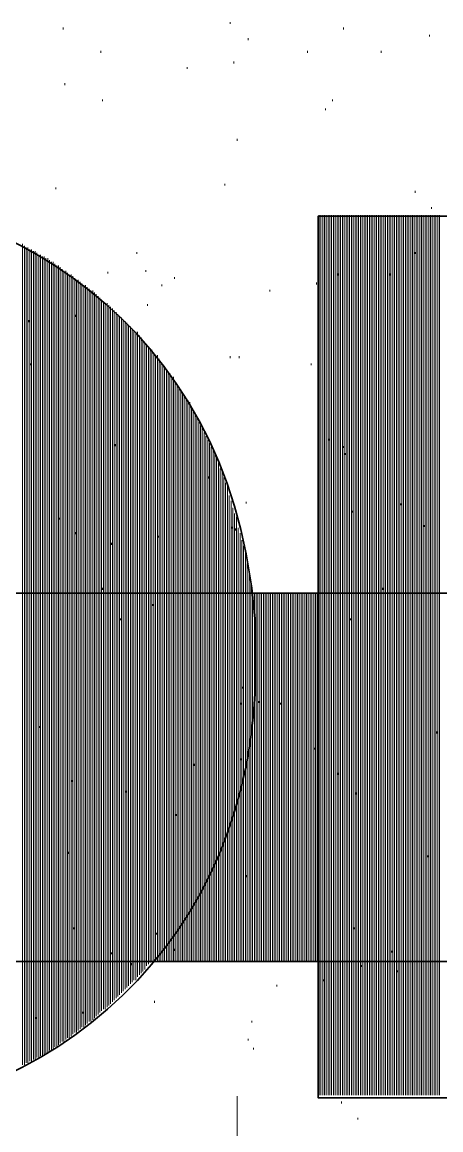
# Model space of a CAD drawing. Header units: inches. Extents: x 5 to 516, y -193 to 129.
# Drawn here: x 55.366 to 56.143, y -51.719 to -49.663 of the extents above; entities that cross this region are included whole.
import ezdxf

# ---------------------------------------------------------------- set-up
doc = ezdxf.new("R2010")
doc.units = ezdxf.units.IN
doc.header["$MEASUREMENT"] = 0
doc.layers.add('PDF4_Geometry', color=7, linetype='Continuous')

msp = doc.modelspace()

# ---------------------------------------------------------------- linework, layer by layer
at = {"layer": 'PDF4_Geometry', "lineweight": 15}
for points in [[(55.7520845, -49.666312), (55.7520845, -49.6629822)], [(55.4420869, -49.676315), (55.4420869, -49.6729784)], [(55.9620862, -49.676315), (55.9620862, -49.6729784)], [(56.1220864, -49.6896478), (56.1220864, -49.6863112)], [(55.7854165, -49.6963142), (55.7854165, -49.6929776)], [(55.5120874, -49.71965), (55.5120874, -49.7163134)], [(55.8954222, -49.71965), (55.8954222, -49.7163134)], [(56.0320867, -49.71965), (56.0320867, -49.7163134)], [(55.6720877, -49.7496454), (55.6720877, -49.7463156)], [(55.7587509, -49.7396492), (55.7587509, -49.7363126)], [(55.4454167, -49.7796476), (55.4454167, -49.7763109)], [(55.5154173, -49.8096497), (55.5154173, -49.8063131)], [(55.9420869, -49.8096497), (55.9420869, -49.8063131)], [(55.9287541, -49.8263123), (55.9287541, -49.8229825)], [(55.7654173, -49.8829801), (55.7654173, -49.8796503)], [(55.4287541, -49.9729798), (55.4287541, -49.96965)], [(55.7420883, -49.9663134), (55.7420883, -49.9629836)], [(56.0954208, -49.9796462), (56.0954208, -49.9763164)], [(56.1254162, -50.0096484), (56.1254162, -50.0063118)], [(55.5787514, -50.0929817), (55.5787514, -50.0896451)], [(56.0954208, -50.0929817), (56.0954208, -50.0896451)], [(55.5254202, -50.1296503), (55.5254202, -50.1263137)], [(55.5954208, -50.1263137), (55.5954208, -50.1229839)], [(55.648752, -50.1396465), (55.648752, -50.1363167)], [(55.9520832, -50.1329801), (55.9520832, -50.1296503)], [(56.0487493, -50.1329801), (56.0487493, -50.1296503)], [(55.6254162, -50.1529793), (55.6254162, -50.1496495)], [(55.8254216, -50.1629823), (55.8254216, -50.1596457)], [(55.9120848, -50.1496495), (55.9120848, -50.1463129)], [(55.5987506, -50.1896479), (55.5987506, -50.1863113)], [(55.3787528, -50.21965), (55.3787528, -50.2163134)], [(55.4654159, -50.209647), (55.4654159, -50.2063173)], [(55.7520845, -50.286314), (55.7520845, -50.2829842)], [(55.7687539, -50.286314), (55.7687539, -50.2829842)], [(55.3820825, -50.2996468), (55.3820825, -50.296317)], [(55.9020886, -50.2996468), (55.9020886, -50.296317)], [(55.5387531, -50.4496509), (55.5387531, -50.4463143)], [(55.9354205, -50.4396479), (55.9354205, -50.4363113)], [(55.9620862, -50.4529807), (55.9620862, -50.4496509)], [(55.9654159, -50.4663134), (55.9654159, -50.4629837)], [(55.7120861, -50.5096484), (55.7120861, -50.5063118)], [(55.7820867, -50.5563132), (55.7820867, -50.5529834)], [(55.9787555, -50.5729826), (55.9787555, -50.569646)], [(56.0687553, -50.5596498), (56.0687553, -50.5563132)], [(55.4354205, -50.5863154), (55.4354205, -50.5829788)], [(55.4654159, -50.612981), (55.4654159, -50.6096443)], [(55.7554211, -50.602978), (55.7554211, -50.5996482)], [(55.7620875, -50.6063146), (55.7620875, -50.602978)], [(56.1120834, -50.5996482), (56.1120834, -50.5963116)], [(55.5320867, -50.6329801), (55.5320867, -50.6296503)], [(55.6187498, -50.6196473), (55.6187498, -50.6163176)], [(55.5154173, -50.7163135), (55.5154173, -50.7129837)], [(56.0354165, -50.7163135), (56.0354165, -50.7129837)], [(55.6087536, -50.7463156), (55.6087536, -50.7429791)], [(55.5487492, -50.7729812), (55.5487492, -50.7696446)], [(55.9754189, -50.7729812), (55.9754189, -50.7696446)], [(55.7754202, -50.8996495), (55.7754202, -50.896313)], [(55.8054156, -50.9263151), (55.8054156, -50.9229785)], [(55.7720837, -50.9296449), (55.7720837, -50.9263151)], [(55.8454208, -50.9296449), (55.8454208, -50.9263151)], [(55.3987519, -50.9729799), (55.3987519, -50.9696501)], [(55.9154214, -50.9729799), (55.9154214, -50.9696501)], [(56.1354192, -50.9829829), (56.1354192, -50.9796463)], [(55.908755, -51.0129783), (55.908755, -51.0096485)], [(55.6854205, -51.0429804), (55.6854205, -51.0396507)], [(55.7720837, -51.0329843), (55.7720837, -51.0296477)], [(55.9520832, -51.0596498), (55.9520832, -51.0563132)], [(55.4587495, -51.0729826), (55.4587495, -51.069646)], [(55.5587522, -51.0929818), (55.5587522, -51.0896452)], [(55.9854219, -51.0963116), (55.9854219, -51.0929818)], [(55.6520886, -51.1363168), (55.6520886, -51.1329802)], [(55.4520831, -51.2063173), (55.4520831, -51.2029807)], [(56.1187498, -51.2129837), (56.1187498, -51.2096471)], [(55.7820867, -51.2496455), (55.7820867, -51.2463157)], [(55.4620861, -51.3463116), (55.4620861, -51.3429818)], [(55.61542, -51.3563146), (55.61542, -51.352978)], [(55.9820853, -51.3463116), (55.9820853, -51.3429818)], [(55.5320867, -51.3929832), (55.5320867, -51.3896466)], [(55.648752, -51.3863168), (55.648752, -51.3829802)], [(56.0520859, -51.3896466), (56.0520859, -51.3863168)], [(55.5687552, -51.4129824), (55.5687552, -51.4096458)], [(55.9954181, -51.4163122), (55.9954181, -51.4129824)], [(56.0620889, -51.4263152), (56.0620889, -51.4229786)], [(55.8387544, -51.4529807), (55.8387544, -51.449651)], [(55.9254176, -51.4429777), (55.9254176, -51.439648)], [(55.6120834, -51.4829829), (55.6120834, -51.4796464)], [(55.3920856, -51.5129783), (55.3920856, -51.5096485)], [(55.4787555, -51.5029821), (55.4787555, -51.4996455)], [(55.7920829, -51.5196447), (55.7920829, -51.5163149)], [(55.7854165, -51.5529835), (55.7854165, -51.5496469)], [(55.7954195, -51.5696461), (55.7954195, -51.5663163)], [(55.7654173, -51.656316), (55.7654173, -52.9063161)], [(55.9587495, -51.6696488), (55.9587495, -51.6663122)], [(55.9887517, -51.699651), (55.9887517, -51.6963144)]]:
    msp.add_lwpolyline(points, dxfattribs=at)
at = {"layer": 'PDF4_Geometry', "lineweight": 35}
for points in [[(56.4987501, -50.1829785), (56.4720835, -50.2196451), (56.4520835, -50.2563118), (56.4454168, -50.2563118), (56.4454168, -50.0229785), (55.9154168, -50.0229785), (55.9154168, -51.6596453), (56.4587501, -51.6596453), (56.4587501, -50.8096452), (56.4620835, -50.7663119)], [(55.798756, -50.8996444), (55.798756, -50.776311), (55.7920894, -50.7129777), (55.7820894, -50.6496444)]]:
    msp.add_lwpolyline(points, dxfattribs=at)
at = {"layer": 'PDF4_Geometry', "lineweight": 15}
for points in [[(55.9170829, -51.6546477), (55.9170829, -50.0213142), (55.9170829, -51.6546477)], [(55.9204195, -51.6546477), (55.9204195, -50.0213142), (55.9204195, -51.6546477)], [(55.9237561, -51.6546477), (55.9237561, -50.0213142), (55.9237561, -51.6546477)], [(55.9270859, -51.6546477), (55.9270859, -50.0213142), (55.9270859, -51.6546477)], [(55.9304157, -51.6546477), (55.9304157, -50.0213142), (55.9304157, -51.6546477)], [(55.9337523, -51.6546477), (55.9337523, -50.0213142), (55.9337523, -51.6546477)], [(55.9370888, -51.6546477), (55.9370888, -50.0213142), (55.9370888, -51.6546477)], [(55.9404187, -51.6546477), (55.9404187, -50.0213142), (55.9404187, -51.6546477)], [(55.9437485, -51.6546477), (55.9437485, -50.0213142), (55.9437485, -51.6546477)], [(55.9470851, -51.6546477), (55.9470851, -50.0213142), (55.9470851, -51.6546477)], [(55.9504216, -51.6546477), (55.9504216, -50.0213142), (55.9504216, -51.6546477)], [(55.9537514, -51.6546477), (55.9537514, -50.0213142), (55.9537514, -51.6546477)], [(55.957088, -51.6546477), (55.957088, -50.0213142), (55.957088, -51.6546477)], [(55.9604178, -51.6546477), (55.9604178, -50.0213142), (55.9604178, -51.6546477)], [(55.9637544, -51.6546477), (55.9637544, -50.0213142), (55.9637544, -51.6546477)], [(55.9670842, -51.6546477), (55.9670842, -50.0213142), (55.9670842, -51.6546477)], [(55.9704208, -51.6546477), (55.9704208, -50.0213142), (55.9704208, -51.6546477)], [(55.9737506, -51.6546477), (55.9737506, -50.0213142), (55.9737506, -51.6546477)], [(55.9770872, -51.6546477), (55.9770872, -50.0213142), (55.9770872, -51.6546477)], [(55.980417, -51.6546477), (55.980417, -50.0213142), (55.980417, -51.6546477)], [(55.9837536, -51.6546477), (55.9837536, -50.0213142), (55.9837536, -51.6546477)], [(55.9870834, -51.6546477), (55.9870834, -50.0213142), (55.9870834, -51.6546477)], [(55.99042, -51.6546477), (55.99042, -50.0213142), (55.99042, -51.6546477)], [(55.9937498, -51.6546477), (55.9937498, -50.0213142), (55.9937498, -51.6546477)], [(55.9970864, -51.6546477), (55.9970864, -50.0213142), (55.9970864, -51.6546477)], [(56.0004162, -51.6546477), (56.0004162, -50.0213142), (56.0004162, -51.6546477)], [(56.0037528, -51.6546477), (56.0037528, -50.0213142), (56.0037528, -51.6546477)], [(56.0070894, -51.6546477), (56.0070894, -50.0213142), (56.0070894, -51.6546477)], [(56.0104192, -51.6546477), (56.0104192, -50.0213142), (56.0104192, -51.6546477)], [(56.013749, -51.6546477), (56.013749, -50.0213142), (56.013749, -51.6546477)], [(56.0170856, -51.6546477), (56.0170856, -50.0213142), (56.0170856, -51.6546477)], [(56.0204222, -51.6546477), (56.0204222, -50.0213142), (56.0204222, -51.6546477)], [(56.023752, -51.6546477), (56.023752, -50.0213142), (56.023752, -51.6546477)], [(56.0270818, -51.6546477), (56.0270818, -50.0213142), (56.0270818, -51.6546477)], [(56.0304184, -51.6546477), (56.0304184, -50.0213142), (56.0304184, -51.6546477)], [(56.033755, -51.6546477), (56.033755, -50.0213142), (56.033755, -51.6546477)], [(56.0370848, -51.6546477), (56.0370848, -50.0213142), (56.0370848, -51.6546477)], [(56.0404214, -51.6546477), (56.0404214, -50.0213142), (56.0404214, -51.6546477)], [(56.0437512, -51.6546477), (56.0437512, -50.0213142), (56.0437512, -51.6546477)], [(56.0470878, -51.6546477), (56.0470878, -50.0213142), (56.0470878, -51.6546477)], [(56.0504176, -51.6546477), (56.0504176, -50.0213142), (56.0504176, -51.6546477)], [(56.0537542, -51.6546477), (56.0537542, -50.0213142), (56.0537542, -51.6546477)], [(56.057084, -51.6546477), (56.057084, -50.0213142), (56.057084, -51.6546477)], [(56.0604206, -51.6546477), (56.0604206, -50.0213142), (56.0604206, -51.6546477)], [(56.0637504, -51.6546477), (56.0637504, -50.0213142), (56.0637504, -51.6546477)], [(56.067087, -51.6546477), (56.067087, -50.0213142), (56.067087, -51.6546477)], [(56.0704168, -51.6546477), (56.0704168, -50.0213142), (56.0704168, -51.6546477)], [(56.0737534, -51.6546477), (56.0737534, -50.0213142), (56.0737534, -51.6546477)], [(56.0770832, -51.6546477), (56.0770832, -50.0213142), (56.0770832, -51.6546477)], [(56.0804198, -51.6546477), (56.0804198, -50.0213142), (56.0804198, -51.6546477)], [(56.0837496, -51.6546477), (56.0837496, -50.0213142), (56.0837496, -51.6546477)], [(56.0870861, -51.6546477), (56.0870861, -50.0213142), (56.0870861, -51.6546477)], [(56.0904227, -51.6546477), (56.0904227, -50.0213142), (56.0904227, -51.6546477)], [(56.0937525, -51.6546477), (56.0937525, -50.0213142), (56.0937525, -51.6546477)], [(56.0970824, -51.6546477), (56.0970824, -50.0213142), (56.0970824, -51.6546477)], [(56.1004189, -51.6546477), (56.1004189, -50.0213142), (56.1004189, -51.6546477)], [(56.1037555, -51.6546477), (56.1037555, -50.0213142), (56.1037555, -51.6546477)], [(56.1070853, -51.6546477), (56.1070853, -50.0213142), (56.1070853, -51.6546477)], [(56.1104151, -51.6546477), (56.1104151, -50.0213142), (56.1104151, -51.6546477)], [(56.1137517, -51.6546477), (56.1137517, -50.0213142), (56.1137517, -51.6546477)], [(56.1170883, -51.6546477), (56.1170883, -50.0213142), (56.1170883, -51.6546477)], [(56.1204181, -51.6546477), (56.1204181, -50.0213142), (56.1204181, -51.6546477)], [(56.1237547, -51.6546477), (56.1237547, -50.0213142), (56.1237547, -51.6546477)], [(56.1270845, -51.6546477), (56.1270845, -50.0213142), (56.1270845, -51.6546477)], [(56.1304211, -51.6546477), (56.1304211, -50.0213142), (56.1304211, -51.6546477)], [(56.1337509, -51.6546477), (56.1337509, -50.0213142), (56.1337509, -51.6546477)], [(56.1370875, -51.6546477), (56.1370875, -50.0213142), (56.1370875, -51.6546477)], [(56.1404173, -51.6546477), (56.1404173, -50.0213142), (56.1404173, -51.6546477)], [(55.3670883, -51.5979799), (55.3670883, -50.0746465), (55.3670883, -51.5979799)], [(55.3704181, -51.5979799), (55.3704181, -50.0779798), (55.3704181, -51.5979799)], [(55.3737547, -51.5946501), (55.3737547, -50.0813167), (55.3737547, -51.5946501)], [(55.3770845, -51.5946501), (55.3770845, -50.0813167), (55.3770845, -51.5946501)], [(55.3804211, -51.5913136), (55.3804211, -50.0846467), (55.3804211, -51.5913136)], [(55.3837509, -51.5913136), (55.3837509, -50.0846467), (55.3837509, -51.5913136)], [(55.3870874, -51.5879837), (55.3870874, -50.0879836), (55.3870874, -51.5879837)], [(55.3904173, -51.5879837), (55.3904173, -50.0879836), (55.3904173, -51.5879837)], [(55.3937538, -51.5846472), (55.3937538, -50.0913138), (55.3937538, -51.5846472)], [(55.3970837, -51.5846472), (55.3970837, -50.094647), (55.3970837, -51.5846472)], [(55.4004202, -51.5813106), (55.4004202, -50.0946438), (55.4004202, -51.5813106)], [(55.40375, -51.5813106), (55.40375, -50.0979771), (55.40375, -51.5813106)], [(55.4070866, -51.5779808), (55.4070866, -50.0979807), (55.4070866, -51.5779808)], [(55.4104164, -51.5779808), (55.4104164, -50.101314), (55.4104164, -51.5779808)], [(55.413753, -51.574651), (55.413753, -50.1013175), (55.413753, -51.574651)], [(55.4170828, -51.5713144), (55.4170828, -50.1046476), (55.4170828, -51.5713144)], [(55.4204194, -51.5713144), (55.4204194, -50.1079809), (55.4204194, -51.5713144)], [(55.423756, -51.5679778), (55.423756, -50.1079776), (55.423756, -51.5679778)], [(55.4270858, -51.564648), (55.4270858, -50.1113145), (55.4270858, -51.564648)], [(55.4304156, -51.564648), (55.4304156, -50.1146479), (55.4304156, -51.564648)], [(55.4337522, -51.5613182), (55.4337522, -50.1146513), (55.4337522, -51.5613182)], [(55.4370888, -51.5579816), (55.4370888, -50.1179815), (55.4370888, -51.5579816)], [(55.4404186, -51.554645), (55.4404186, -50.1213116), (55.4404186, -51.554645)], [(55.4437484, -51.554645), (55.4437484, -50.1246449), (55.4437484, -51.554645)], [(55.447085, -51.5513152), (55.447085, -50.1246484), (55.447085, -51.5513152)], [(55.4504216, -51.5479786), (55.4504216, -50.1279785), (55.4504216, -51.5479786)], [(55.4537514, -51.5479786), (55.4537514, -50.1313118), (55.4537514, -51.5479786)], [(55.457088, -51.5446488), (55.457088, -50.1313153), (55.457088, -51.5446488)], [(55.4604178, -51.5413122), (55.4604178, -50.1346454), (55.4604178, -51.5413122)], [(55.4637544, -51.5379824), (55.4637544, -50.1379822), (55.4637544, -51.5379824)], [(55.4670842, -51.5379824), (55.4670842, -50.1413157), (55.4670842, -51.5379824)], [(55.4704208, -51.5346458), (55.4704208, -50.1413124), (55.4704208, -51.5346458)], [(55.4737506, -51.531316), (55.4737506, -50.1446493), (55.4737506, -51.531316)], [(55.4770872, -51.5279794), (55.4770872, -50.1479793), (55.4770872, -51.5279794)], [(55.480417, -51.5279794), (55.480417, -50.1513126), (55.480417, -51.5279794)], [(55.4837536, -51.5246496), (55.4837536, -50.1513162), (55.4837536, -51.5246496)], [(55.4870834, -51.521313), (55.4870834, -50.1546462), (55.4870834, -51.521313)], [(55.49042, -51.5179832), (55.49042, -50.1579831), (55.49042, -51.5179832)], [(55.4937498, -51.5179832), (55.4937498, -50.1613164), (55.4937498, -51.5179832)], [(55.4970864, -51.5146466), (55.4970864, -50.1613131), (55.4970864, -51.5146466)], [(55.5004162, -51.5113168), (55.5004162, -50.16465), (55.5004162, -51.5113168)], [(55.5037528, -51.5079802), (55.5037528, -50.16798), (55.5037528, -51.5079802)], [(55.5070894, -51.5046504), (55.5070894, -50.171317), (55.5070894, -51.5046504)], [(55.5104192, -51.5013138), (55.5104192, -50.1746471), (55.5104192, -51.5013138)], [(55.513749, -51.4979772), (55.513749, -50.1779771), (55.513749, -51.4979772)], [(55.5170856, -51.4946474), (55.5170856, -50.181314), (55.5170856, -51.4946474)], [(55.5204221, -51.4946474), (55.5204221, -50.1846473), (55.5204221, -51.4946474)], [(55.523752, -51.4913176), (55.523752, -50.1846508), (55.523752, -51.4913176)], [(55.5270818, -51.487981), (55.5270818, -50.1879809), (55.5270818, -51.487981)], [(55.5304184, -51.4846444), (55.5304184, -50.1913109), (55.5304184, -51.4846444)], [(55.5337549, -51.4813146), (55.5337549, -50.1946479), (55.5337549, -51.4813146)], [(55.5370847, -51.4779848), (55.5370847, -50.1979847), (55.5370847, -51.4779848)], [(55.5404213, -51.4746482), (55.5404213, -50.2013148), (55.5404213, -51.4746482)], [(55.5437511, -51.4713116), (55.5437511, -50.2046449), (55.5437511, -51.4713116)], [(55.5470877, -51.4679818), (55.5470877, -50.2079817), (55.5470877, -51.4679818)], [(55.5504175, -51.4646452), (55.5504175, -50.2113119), (55.5504175, -51.4646452)], [(55.5537541, -51.4613154), (55.5537541, -50.2146486), (55.5537541, -51.4613154)], [(55.5570839, -51.4579789), (55.5570839, -50.2179788), (55.5570839, -51.4579789)], [(55.5604205, -51.454649), (55.5604205, -50.2213156), (55.5604205, -51.454649)], [(55.5637503, -51.4513125), (55.5637503, -50.2246457), (55.5637503, -51.4513125)], [(55.5670869, -51.4479826), (55.5670869, -50.2279826), (55.5670869, -51.4479826)], [(55.5704167, -51.4446461), (55.5704167, -50.2313126), (55.5704167, -51.4446461)], [(55.5737533, -51.4413163), (55.5737533, -50.2346495), (55.5737533, -51.4413163)], [(55.5770831, -51.4413163), (55.5770831, -50.2379828), (55.5770831, -51.4413163)], [(55.5804197, -51.4346499), (55.5804197, -50.237983), (55.5804197, -51.4346499)], [(55.5837495, -51.4313133), (55.5837495, -50.2446464), (55.5837495, -51.4313133)], [(55.5870861, -51.4279835), (55.5870861, -50.2479834), (55.5870861, -51.4279835)], [(55.5904227, -51.4246469), (55.5904227, -50.2546468), (55.5904227, -51.4246469)], [(55.5937525, -51.4213171), (55.5937525, -50.2579836), (55.5937525, -51.4213171)], [(55.5970823, -51.4146439), (55.5970823, -50.2613105), (55.5970823, -51.4146439)], [(55.6004189, -51.4113141), (55.6004189, -50.2646474), (55.6004189, -51.4113141)], [(55.6037555, -51.4079843), (55.6037555, -50.2679842), (55.6037555, -51.4079843)], [(55.6070853, -51.4046477), (55.6070853, -50.2713143), (55.6070853, -51.4046477)], [(55.6104151, -51.4013111), (55.6104151, -50.2779777), (55.6104151, -51.4013111)], [(55.6137517, -51.4013111), (55.6137517, -50.281311), (55.6137517, -51.4013111)], [(55.6170883, -51.3946515), (55.6170883, -50.281318), (55.6170883, -51.3946515)], [(55.6204181, -51.3879783), (55.6204181, -50.2879783), (55.6204181, -51.3879783)], [(55.6237547, -51.3846485), (55.6237547, -50.2946484), (55.6237547, -51.3846485)], [(55.6270845, -51.3779821), (55.6270845, -50.297982), (55.6270845, -51.3779821)], [(55.6304211, -51.3746455), (55.6304211, -50.3013121), (55.6304211, -51.3746455)], [(55.6337509, -51.3679791), (55.6337509, -50.307979), (55.6337509, -51.3679791)], [(55.6370875, -51.3646493), (55.6370875, -50.3113159), (55.6370875, -51.3646493)], [(55.6404173, -51.3579829), (55.6404173, -50.3146494), (55.6404173, -51.3579829)], [(55.6437539, -51.3579829), (55.6437539, -50.3213162), (55.6437539, -51.3579829)], [(55.6470837, -51.3479799), (55.6470837, -50.3213132), (55.6470837, -51.3479799)], [(55.6504203, -51.3446501), (55.6504203, -50.3313167), (55.6504203, -51.3446501)], [(55.6537501, -51.3379837), (55.6537501, -50.3346504), (55.6537501, -51.3379837)], [(55.6570867, -51.3346471), (55.6570867, -50.3413138), (55.6570867, -51.3346471)], [(55.6604165, -51.3279807), (55.6604165, -50.3446473), (55.6604165, -51.3279807)], [(55.6637531, -51.3246509), (55.6637531, -50.3513175), (55.6637531, -51.3246509)], [(55.6670829, -51.3179778), (55.6670829, -50.3546443), (55.6670829, -51.3179778)], [(55.6704194, -51.3146479), (55.6704194, -50.3613145), (55.6704194, -51.3146479)], [(55.673756, -51.3113181), (55.673756, -50.3646513), (55.673756, -51.3113181)], [(55.6770858, -51.3013152), (55.6770858, -50.3679818), (55.6770858, -51.3013152)], [(55.6804157, -51.2979786), (55.6804157, -50.3779785), (55.6804157, -51.2979786)], [(55.6837522, -51.2913122), (55.6837522, -50.3846454), (55.6837522, -51.2913122)], [(55.6870888, -51.2846458), (55.6870888, -50.3913124), (55.6870888, -51.2846458)], [(55.6904186, -51.2779794), (55.6904186, -50.3979793), (55.6904186, -51.2779794)], [(55.6937484, -51.2746496), (55.6937484, -50.4046495), (55.6937484, -51.2746496)], [(55.697085, -51.2679832), (55.697085, -50.4113164), (55.697085, -51.2679832)], [(55.7004216, -51.2646466), (55.7004216, -50.4146465), (55.7004216, -51.2646466)], [(55.7037514, -51.2546504), (55.7037514, -50.4246503), (55.7037514, -51.2546504)], [(55.707088, -51.2479772), (55.707088, -50.4313105), (55.707088, -51.2479772)], [(55.7104178, -51.2413176), (55.7104178, -50.4379842), (55.7104178, -51.2413176)], [(55.7137544, -51.2346444), (55.7137544, -50.4446444), (55.7137544, -51.2346444)], [(55.7170842, -51.2279848), (55.7170842, -50.4513181), (55.7170842, -51.2279848)], [(55.7204208, -51.2213116), (55.7204208, -50.4579782), (55.7204208, -51.2213116)], [(55.7237506, -51.2179818), (55.7237506, -50.4646484), (55.7237506, -51.2179818)], [(55.7270872, -51.204649), (55.7270872, -50.4679823), (55.7270872, -51.204649)], [(55.730417, -51.1979826), (55.730417, -50.4813159), (55.730417, -51.1979826)], [(55.7337536, -51.1879796), (55.7337536, -50.4913129), (55.7337536, -51.1879796)], [(55.7370834, -51.1779834), (55.7370834, -50.4979834), (55.7370834, -51.1779834)], [(55.74042, -51.171317), (55.74042, -50.5079837), (55.74042, -51.171317)], [(55.7437498, -51.1646439), (55.7437498, -50.5179771), (55.7437498, -51.1646439)], [(55.7470864, -51.1513111), (55.7470864, -50.5246444), (55.7470864, -51.1513111)], [(55.7504162, -51.1413149), (55.7504162, -50.5413148), (55.7504162, -51.1413149)], [(55.7537528, -51.1279821), (55.7537528, -50.5513154), (55.7537528, -51.1279821)], [(55.7570894, -51.1179791), (55.7570894, -50.5646457), (55.7570894, -51.1179791)], [(55.7604192, -51.1146493), (55.7604192, -50.5746492), (55.7604192, -51.1146493)], [(55.763749, -51.0946501), (55.763749, -50.5813167), (55.763749, -51.0946501)], [(55.7670856, -51.0846471), (55.7670856, -50.6013137), (55.7670856, -51.0846471)], [(55.7704222, -51.0713143), (55.7704222, -50.6113143), (55.7704222, -51.0713143)], [(55.773752, -51.0646479), (55.773752, -50.6246479), (55.773752, -51.0646479)], [(55.7770818, -51.0413122), (55.7770818, -50.6346455), (55.7770818, -51.0413122)], [(55.7804184, -51.021313), (55.7804184, -50.6413129), (55.7804184, -51.021313)], [(55.783755, -51.0146466), (55.783755, -50.6679799), (55.783755, -51.0146466)], [(55.7870848, -50.9779848), (55.7870848, -50.6879848), (55.7870848, -50.9779848)], [(55.7904214, -50.9646452), (55.7904214, -50.6979785), (55.7904214, -50.9646452)], [(55.3670883, -51.4046477), (55.3670883, -50.7213143), (55.3670883, -51.4046477)], [(55.3704181, -51.4046477), (55.3704181, -50.7213143), (55.3704181, -51.4046477)], [(55.3737547, -51.4046477), (55.3737547, -50.7213143), (55.3737547, -51.4046477)], [(55.3770845, -51.4046477), (55.3770845, -50.7213143), (55.3770845, -51.4046477)], [(55.3804211, -51.4046477), (55.3804211, -50.7213143), (55.3804211, -51.4046477)], [(55.3837509, -51.4046477), (55.3837509, -50.7213143), (55.3837509, -51.4046477)], [(55.3870874, -51.4046477), (55.3870874, -50.7213143), (55.3870874, -51.4046477)], [(55.3904173, -51.4046477), (55.3904173, -50.7213143), (55.3904173, -51.4046477)], [(55.3937538, -51.4046477), (55.3937538, -50.7213143), (55.3937538, -51.4046477)], [(55.3970837, -51.4046477), (55.3970837, -50.7213143), (55.3970837, -51.4046477)], [(55.4004202, -51.4046477), (55.4004202, -50.7213143), (55.4004202, -51.4046477)], [(55.40375, -51.4046477), (55.40375, -50.7213143), (55.40375, -51.4046477)], [(55.4070866, -51.4046477), (55.4070866, -50.7213143), (55.4070866, -51.4046477)], [(55.4104164, -51.4046477), (55.4104164, -50.7213143), (55.4104164, -51.4046477)], [(55.413753, -51.4046477), (55.413753, -50.7213143), (55.413753, -51.4046477)], [(55.4170828, -51.4046477), (55.4170828, -50.7213143), (55.4170828, -51.4046477)], [(55.4204194, -51.4046477), (55.4204194, -50.7213143), (55.4204194, -51.4046477)], [(55.423756, -51.4046477), (55.423756, -50.7213143), (55.423756, -51.4046477)], [(55.4270858, -51.4046477), (55.4270858, -50.7213143), (55.4270858, -51.4046477)], [(55.4304156, -51.4046477), (55.4304156, -50.7213143), (55.4304156, -51.4046477)], [(55.4337522, -51.4046477), (55.4337522, -50.7213143), (55.4337522, -51.4046477)], [(55.4370888, -51.4046477), (55.4370888, -50.7213143), (55.4370888, -51.4046477)], [(55.4404186, -51.4046477), (55.4404186, -50.7213143), (55.4404186, -51.4046477)], [(55.4437484, -51.4046477), (55.4437484, -50.7213143), (55.4437484, -51.4046477)], [(55.447085, -51.4046477), (55.447085, -50.7213143), (55.447085, -51.4046477)], [(55.4504216, -51.4046477), (55.4504216, -50.7213143), (55.4504216, -51.4046477)], [(55.4537514, -51.4046477), (55.4537514, -50.7213143), (55.4537514, -51.4046477)], [(55.457088, -51.4046477), (55.457088, -50.7213143), (55.457088, -51.4046477)], [(55.4604178, -51.4046477), (55.4604178, -50.7213143), (55.4604178, -51.4046477)], [(55.4637544, -51.4046477), (55.4637544, -50.7213143), (55.4637544, -51.4046477)], [(55.4670842, -51.4046477), (55.4670842, -50.7213143), (55.4670842, -51.4046477)], [(55.4704208, -51.4046477), (55.4704208, -50.7213143), (55.4704208, -51.4046477)], [(55.4737506, -51.4046477), (55.4737506, -50.7213143), (55.4737506, -51.4046477)], [(55.4770872, -51.4046477), (55.4770872, -50.7213143), (55.4770872, -51.4046477)], [(55.480417, -51.4046477), (55.480417, -50.7213143), (55.480417, -51.4046477)], [(55.4837536, -51.4046477), (55.4837536, -50.7213143), (55.4837536, -51.4046477)], [(55.4870834, -51.4046477), (55.4870834, -50.7213143), (55.4870834, -51.4046477)], [(55.49042, -51.4046477), (55.49042, -50.7213143), (55.49042, -51.4046477)], [(55.4937498, -51.4046477), (55.4937498, -50.7213143), (55.4937498, -51.4046477)], [(55.4970864, -51.4046477), (55.4970864, -50.7213143), (55.4970864, -51.4046477)], [(55.5004162, -51.4046477), (55.5004162, -50.7213143), (55.5004162, -51.4046477)], [(55.5037528, -51.4046477), (55.5037528, -50.7213143), (55.5037528, -51.4046477)], [(55.5070894, -51.4046477), (55.5070894, -50.7213143), (55.5070894, -51.4046477)], [(55.5104192, -51.4046477), (55.5104192, -50.7213143), (55.5104192, -51.4046477)], [(55.513749, -51.4046477), (55.513749, -50.7213143), (55.513749, -51.4046477)], [(55.5170856, -51.4046477), (55.5170856, -50.7213143), (55.5170856, -51.4046477)], [(55.5204221, -51.4046477), (55.5204221, -50.7213143), (55.5204221, -51.4046477)], [(55.523752, -51.4046477), (55.523752, -50.7213143), (55.523752, -51.4046477)], [(55.5270818, -51.4046477), (55.5270818, -50.7213143), (55.5270818, -51.4046477)], [(55.5304184, -51.4046477), (55.5304184, -50.7213143), (55.5304184, -51.4046477)], [(55.5337549, -51.4046477), (55.5337549, -50.7213143), (55.5337549, -51.4046477)], [(55.5370847, -51.4046477), (55.5370847, -50.7213143), (55.5370847, -51.4046477)], [(55.5404213, -51.4046477), (55.5404213, -50.7213143), (55.5404213, -51.4046477)], [(55.5437511, -51.4046477), (55.5437511, -50.7213143), (55.5437511, -51.4046477)], [(55.5470877, -51.4046477), (55.5470877, -50.7213143), (55.5470877, -51.4046477)], [(55.5504175, -51.4046477), (55.5504175, -50.7213143), (55.5504175, -51.4046477)], [(55.5537541, -51.4046477), (55.5537541, -50.7213143), (55.5537541, -51.4046477)], [(55.5570839, -51.4046477), (55.5570839, -50.7213143), (55.5570839, -51.4046477)], [(55.5604205, -51.4046477), (55.5604205, -50.7213143), (55.5604205, -51.4046477)], [(55.5637503, -51.4046477), (55.5637503, -50.7213143), (55.5637503, -51.4046477)], [(55.5670869, -51.4046477), (55.5670869, -50.7213143), (55.5670869, -51.4046477)], [(55.5704167, -51.4046477), (55.5704167, -50.7213143), (55.5704167, -51.4046477)], [(55.5737533, -51.4046477), (55.5737533, -50.7213143), (55.5737533, -51.4046477)], [(55.5770831, -51.4046477), (55.5770831, -50.7213143), (55.5770831, -51.4046477)], [(55.5804197, -51.4046477), (55.5804197, -50.7213143), (55.5804197, -51.4046477)], [(55.5837495, -51.4046477), (55.5837495, -50.7213143), (55.5837495, -51.4046477)], [(55.5870861, -51.4046477), (55.5870861, -50.7213143), (55.5870861, -51.4046477)], [(55.5904227, -51.4046477), (55.5904227, -50.7213143), (55.5904227, -51.4046477)], [(55.5937525, -51.4046477), (55.5937525, -50.7213143), (55.5937525, -51.4046477)], [(55.5970823, -51.4046477), (55.5970823, -50.7213143), (55.5970823, -51.4046477)], [(55.6004189, -51.4046477), (55.6004189, -50.7213143), (55.6004189, -51.4046477)], [(55.6037555, -51.4046477), (55.6037555, -50.7213143), (55.6037555, -51.4046477)], [(55.6070853, -51.4046477), (55.6070853, -50.7213143), (55.6070853, -51.4046477)], [(55.6104151, -51.4046477), (55.6104151, -50.7213143), (55.6104151, -51.4046477)], [(55.6137517, -51.4046477), (55.6137517, -50.7213143), (55.6137517, -51.4046477)], [(55.6170883, -51.4046477), (55.6170883, -50.7213143), (55.6170883, -51.4046477)], [(55.6204181, -51.4046477), (55.6204181, -50.7213143), (55.6204181, -51.4046477)], [(55.6237547, -51.4046477), (55.6237547, -50.7213143), (55.6237547, -51.4046477)], [(55.6270845, -51.4046477), (55.6270845, -50.7213143), (55.6270845, -51.4046477)], [(55.6304211, -51.4046477), (55.6304211, -50.7213143), (55.6304211, -51.4046477)], [(55.6337509, -51.4046477), (55.6337509, -50.7213143), (55.6337509, -51.4046477)], [(55.6370875, -51.4046477), (55.6370875, -50.7213143), (55.6370875, -51.4046477)], [(55.6404173, -51.4046477), (55.6404173, -50.7213143), (55.6404173, -51.4046477)], [(55.6437539, -51.4046477), (55.6437539, -50.7213143), (55.6437539, -51.4046477)], [(55.6470837, -51.4046477), (55.6470837, -50.7213143), (55.6470837, -51.4046477)], [(55.6504203, -51.4046477), (55.6504203, -50.7213143), (55.6504203, -51.4046477)], [(55.6537501, -51.4046477), (55.6537501, -50.7213143), (55.6537501, -51.4046477)], [(55.6570867, -51.4046477), (55.6570867, -50.7213143), (55.6570867, -51.4046477)], [(55.6604165, -51.4046477), (55.6604165, -50.7213143), (55.6604165, -51.4046477)], [(55.6637531, -51.4046477), (55.6637531, -50.7213143), (55.6637531, -51.4046477)], [(55.6670829, -51.4046477), (55.6670829, -50.7213143), (55.6670829, -51.4046477)], [(55.6704194, -51.4046477), (55.6704194, -50.7213143), (55.6704194, -51.4046477)], [(55.673756, -51.4046477), (55.673756, -50.7213143), (55.673756, -51.4046477)], [(55.6770858, -51.4046477), (55.6770858, -50.7213143), (55.6770858, -51.4046477)], [(55.6804157, -51.4046477), (55.6804157, -50.7213143), (55.6804157, -51.4046477)], [(55.6837522, -51.4046477), (55.6837522, -50.7213143), (55.6837522, -51.4046477)], [(55.6870888, -51.4046477), (55.6870888, -50.7213143), (55.6870888, -51.4046477)], [(55.6904186, -51.4046477), (55.6904186, -50.7213143), (55.6904186, -51.4046477)], [(55.6937484, -51.4046477), (55.6937484, -50.7213143), (55.6937484, -51.4046477)], [(55.697085, -51.4046477), (55.697085, -50.7213143), (55.697085, -51.4046477)], [(55.7004216, -51.4046477), (55.7004216, -50.7213143), (55.7004216, -51.4046477)], [(55.7037514, -51.4046477), (55.7037514, -50.7213143), (55.7037514, -51.4046477)], [(55.707088, -51.4046477), (55.707088, -50.7213143), (55.707088, -51.4046477)], [(55.7104178, -51.4046477), (55.7104178, -50.7213143), (55.7104178, -51.4046477)], [(55.7137544, -51.4046477), (55.7137544, -50.7213143), (55.7137544, -51.4046477)], [(55.7170842, -51.4046477), (55.7170842, -50.7213143), (55.7170842, -51.4046477)], [(55.7204208, -51.4046477), (55.7204208, -50.7213143), (55.7204208, -51.4046477)], [(55.7237506, -51.4046477), (55.7237506, -50.7213143), (55.7237506, -51.4046477)], [(55.7270872, -51.4046477), (55.7270872, -50.7213143), (55.7270872, -51.4046477)], [(55.730417, -51.4046477), (55.730417, -50.7213143), (55.730417, -51.4046477)], [(55.7337536, -51.4046477), (55.7337536, -50.7213143), (55.7337536, -51.4046477)], [(55.7370834, -51.4046477), (55.7370834, -50.7213143), (55.7370834, -51.4046477)], [(55.74042, -51.4046477), (55.74042, -50.7213143), (55.74042, -51.4046477)], [(55.7437498, -51.4046477), (55.7437498, -50.7213143), (55.7437498, -51.4046477)], [(55.7470864, -51.4046477), (55.7470864, -50.7213143), (55.7470864, -51.4046477)], [(55.7504162, -51.4046477), (55.7504162, -50.7213143), (55.7504162, -51.4046477)], [(55.7537528, -51.4046477), (55.7537528, -50.7213143), (55.7537528, -51.4046477)], [(55.7570894, -51.4046477), (55.7570894, -50.7213143), (55.7570894, -51.4046477)], [(55.7604192, -51.4046477), (55.7604192, -50.7213143), (55.7604192, -51.4046477)], [(55.763749, -51.4046477), (55.763749, -50.7213143), (55.763749, -51.4046477)], [(55.7670856, -51.4046477), (55.7670856, -50.7213143), (55.7670856, -51.4046477)], [(55.7704222, -51.4046477), (55.7704222, -50.7213143), (55.7704222, -51.4046477)], [(55.773752, -51.4046477), (55.773752, -50.7213143), (55.773752, -51.4046477)], [(55.7770818, -51.4046477), (55.7770818, -50.7213143), (55.7770818, -51.4046477)], [(55.7804184, -51.4046477), (55.7804184, -50.7213143), (55.7804184, -51.4046477)], [(55.783755, -51.4046477), (55.783755, -50.7213143), (55.783755, -51.4046477)], [(55.7870848, -51.4046477), (55.7870848, -50.7213143), (55.7870848, -51.4046477)], [(55.7904214, -51.4046477), (55.7904214, -50.7213143), (55.7904214, -51.4046477)], [(55.7937512, -51.4046477), (55.7937512, -50.7213143), (55.7937512, -51.4046477)], [(55.7970878, -51.4046477), (55.7970878, -50.7213143), (55.7970878, -51.4046477)], [(55.8004176, -51.4046477), (55.8004176, -50.7213143), (55.8004176, -51.4046477)], [(55.8037541, -51.4046477), (55.8037541, -50.7213143), (55.8037541, -51.4046477)], [(55.807084, -51.4046477), (55.807084, -50.7213143), (55.807084, -51.4046477)], [(55.8104205, -51.4046477), (55.8104205, -50.7213143), (55.8104205, -51.4046477)], [(55.8137504, -51.4046477), (55.8137504, -50.7213143), (55.8137504, -51.4046477)], [(55.8170869, -51.4046477), (55.8170869, -50.7213143), (55.8170869, -51.4046477)], [(55.8204167, -51.4046477), (55.8204167, -50.7213143), (55.8204167, -51.4046477)], [(55.8237533, -51.4046477), (55.8237533, -50.7213143), (55.8237533, -51.4046477)], [(55.8270831, -51.4046477), (55.8270831, -50.7213143), (55.8270831, -51.4046477)], [(55.8304197, -51.4046477), (55.8304197, -50.7213143), (55.8304197, -51.4046477)], [(55.8337495, -51.4046477), (55.8337495, -50.7213143), (55.8337495, -51.4046477)], [(55.8370861, -51.4046477), (55.8370861, -50.7213143), (55.8370861, -51.4046477)], [(55.8404227, -51.4046477), (55.8404227, -50.7213143), (55.8404227, -51.4046477)], [(55.8437525, -51.4046477), (55.8437525, -50.7213143), (55.8437525, -51.4046477)], [(55.8470823, -51.4046477), (55.8470823, -50.7213143), (55.8470823, -51.4046477)], [(55.8504189, -51.4046477), (55.8504189, -50.7213143), (55.8504189, -51.4046477)], [(55.8537555, -51.4046477), (55.8537555, -50.7213143), (55.8537555, -51.4046477)], [(55.8570853, -51.4046477), (55.8570853, -50.7213143), (55.8570853, -51.4046477)], [(55.8604151, -51.4046477), (55.8604151, -50.7213143), (55.8604151, -51.4046477)], [(55.8637517, -51.4046477), (55.8637517, -50.7213143), (55.8637517, -51.4046477)], [(55.8670883, -51.4046477), (55.8670883, -50.7213143), (55.8670883, -51.4046477)], [(55.8704181, -51.4046477), (55.8704181, -50.7213143), (55.8704181, -51.4046477)], [(55.8737547, -51.4046477), (55.8737547, -50.7213143), (55.8737547, -51.4046477)], [(55.8770845, -51.4046477), (55.8770845, -50.7213143), (55.8770845, -51.4046477)], [(55.8804211, -51.4046477), (55.8804211, -50.7213143), (55.8804211, -51.4046477)], [(55.8837509, -51.4046477), (55.8837509, -50.7213143), (55.8837509, -51.4046477)], [(55.8870875, -51.4046477), (55.8870875, -50.7213143), (55.8870875, -51.4046477)], [(55.8904173, -51.4046477), (55.8904173, -50.7213143), (55.8904173, -51.4046477)], [(55.8937539, -51.4046477), (55.8937539, -50.7213143), (55.8937539, -51.4046477)], [(55.8970837, -51.4046477), (55.8970837, -50.7213143), (55.8970837, -51.4046477)], [(55.9004203, -51.4046477), (55.9004203, -50.7213143), (55.9004203, -51.4046477)], [(55.9037501, -51.4046477), (55.9037501, -50.7213143), (55.9037501, -51.4046477)], [(55.9070867, -51.4046477), (55.9070867, -50.7213143), (55.9070867, -51.4046477)], [(55.9104165, -51.4046477), (55.9104165, -50.7213143), (55.9104165, -51.4046477)], [(55.9137531, -51.4046477), (55.9137531, -50.7213143), (55.9137531, -51.4046477)], [(55.9170829, -51.4046477), (55.9170829, -50.7213143), (55.9170829, -51.4046477)], [(55.9204195, -51.4046477), (55.9204195, -50.7213143), (55.9204195, -51.4046477)], [(55.9237561, -51.4046477), (55.9237561, -50.7213143), (55.9237561, -51.4046477)], [(55.9270859, -51.4046477), (55.9270859, -50.7213143), (55.9270859, -51.4046477)], [(55.9304157, -51.4046477), (55.9304157, -50.7213143), (55.9304157, -51.4046477)], [(55.9337523, -51.4046477), (55.9337523, -50.7213143), (55.9337523, -51.4046477)], [(55.9370888, -51.4046477), (55.9370888, -50.7213143), (55.9370888, -51.4046477)], [(55.9404187, -51.4046477), (55.9404187, -50.7213143), (55.9404187, -51.4046477)], [(55.9437485, -51.4046477), (55.9437485, -50.7213143), (55.9437485, -51.4046477)], [(55.9470851, -51.4046477), (55.9470851, -50.7213143), (55.9470851, -51.4046477)], [(55.9504216, -51.4046477), (55.9504216, -50.7213143), (55.9504216, -51.4046477)], [(55.9537514, -51.4046477), (55.9537514, -50.7213143), (55.9537514, -51.4046477)], [(55.957088, -51.4046477), (55.957088, -50.7213143), (55.957088, -51.4046477)], [(55.9604178, -51.4046477), (55.9604178, -50.7213143), (55.9604178, -51.4046477)], [(55.9637544, -51.4046477), (55.9637544, -50.7213143), (55.9637544, -51.4046477)], [(55.9670842, -51.4046477), (55.9670842, -50.7213143), (55.9670842, -51.4046477)], [(55.9704208, -51.4046477), (55.9704208, -50.7213143), (55.9704208, -51.4046477)], [(55.9737506, -51.4046477), (55.9737506, -50.7213143), (55.9737506, -51.4046477)], [(55.9770872, -51.4046477), (55.9770872, -50.7213143), (55.9770872, -51.4046477)], [(55.980417, -51.4046477), (55.980417, -50.7213143), (55.980417, -51.4046477)], [(55.9837536, -51.4046477), (55.9837536, -50.7213143), (55.9837536, -51.4046477)], [(55.9870834, -51.4046477), (55.9870834, -50.7213143), (55.9870834, -51.4046477)], [(55.99042, -51.4046477), (55.99042, -50.7213143), (55.99042, -51.4046477)], [(55.9937498, -51.4046477), (55.9937498, -50.7213143), (55.9937498, -51.4046477)], [(55.9970864, -51.4046477), (55.9970864, -50.7213143), (55.9970864, -51.4046477)], [(56.0004162, -51.4046477), (56.0004162, -50.7213143), (56.0004162, -51.4046477)], [(56.0037528, -51.4046477), (56.0037528, -50.7213143), (56.0037528, -51.4046477)], [(56.0070894, -51.4046477), (56.0070894, -50.7213143), (56.0070894, -51.4046477)], [(56.0104192, -51.4046477), (56.0104192, -50.7213143), (56.0104192, -51.4046477)], [(56.013749, -51.4046477), (56.013749, -50.7213143), (56.013749, -51.4046477)], [(56.0170856, -51.4046477), (56.0170856, -50.7213143), (56.0170856, -51.4046477)], [(56.0204222, -51.4046477), (56.0204222, -50.7213143), (56.0204222, -51.4046477)], [(56.023752, -51.4046477), (56.023752, -50.7213143), (56.023752, -51.4046477)], [(56.0270818, -51.4046477), (56.0270818, -50.7213143), (56.0270818, -51.4046477)], [(56.0304184, -51.4046477), (56.0304184, -50.7213143), (56.0304184, -51.4046477)], [(56.033755, -51.4046477), (56.033755, -50.7213143), (56.033755, -51.4046477)], [(56.0370848, -51.4046477), (56.0370848, -50.7213143), (56.0370848, -51.4046477)], [(56.0404214, -51.4046477), (56.0404214, -50.7213143), (56.0404214, -51.4046477)], [(56.0437512, -51.4046477), (56.0437512, -50.7213143), (56.0437512, -51.4046477)], [(56.0470878, -51.4046477), (56.0470878, -50.7213143), (56.0470878, -51.4046477)], [(56.0504176, -51.4046477), (56.0504176, -50.7213143), (56.0504176, -51.4046477)], [(56.0537542, -51.4046477), (56.0537542, -50.7213143), (56.0537542, -51.4046477)], [(56.057084, -51.4046477), (56.057084, -50.7213143), (56.057084, -51.4046477)], [(56.0604206, -51.4046477), (56.0604206, -50.7213143), (56.0604206, -51.4046477)], [(56.0637504, -51.4046477), (56.0637504, -50.7213143), (56.0637504, -51.4046477)], [(56.067087, -51.4046477), (56.067087, -50.7213143), (56.067087, -51.4046477)], [(56.0704168, -51.4046477), (56.0704168, -50.7213143), (56.0704168, -51.4046477)], [(56.0737534, -51.4046477), (56.0737534, -50.7213143), (56.0737534, -51.4046477)], [(56.0770832, -51.4046477), (56.0770832, -50.7213143), (56.0770832, -51.4046477)], [(56.0804198, -51.4046477), (56.0804198, -50.7213143), (56.0804198, -51.4046477)], [(56.0837496, -51.4046477), (56.0837496, -50.7213143), (56.0837496, -51.4046477)], [(56.0870861, -51.4046477), (56.0870861, -50.7213143), (56.0870861, -51.4046477)], [(56.0904227, -51.4046477), (56.0904227, -50.7213143), (56.0904227, -51.4046477)], [(56.0937525, -51.4046477), (56.0937525, -50.7213143), (56.0937525, -51.4046477)], [(56.0970824, -51.4046477), (56.0970824, -50.7213143), (56.0970824, -51.4046477)], [(56.1004189, -51.4046477), (56.1004189, -50.7213143), (56.1004189, -51.4046477)], [(56.1037555, -51.4046477), (56.1037555, -50.7213143), (56.1037555, -51.4046477)], [(56.1070853, -51.4046477), (56.1070853, -50.7213143), (56.1070853, -51.4046477)], [(56.1104151, -51.4046477), (56.1104151, -50.7213143), (56.1104151, -51.4046477)], [(56.1137517, -51.4046477), (56.1137517, -50.7213143), (56.1137517, -51.4046477)], [(56.1170883, -51.4046477), (56.1170883, -50.7213143), (56.1170883, -51.4046477)], [(56.1204181, -51.4046477), (56.1204181, -50.7213143), (56.1204181, -51.4046477)], [(56.1237547, -51.4046477), (56.1237547, -50.7213143), (56.1237547, -51.4046477)], [(56.1270845, -51.4046477), (56.1270845, -50.7213143), (56.1270845, -51.4046477)], [(56.1304211, -51.4046477), (56.1304211, -50.7213143), (56.1304211, -51.4046477)], [(56.1337509, -51.4046477), (56.1337509, -50.7213143), (56.1337509, -51.4046477)], [(56.1370875, -51.4046477), (56.1370875, -50.7213143), (56.1370875, -51.4046477)], [(56.1404173, -51.4046477), (56.1404173, -50.7213143), (56.1404173, -51.4046477)], [(55.7937512, -50.9246468), (55.7937512, -50.7413135), (55.7937512, -50.9246468)], [(55.7970878, -50.9079842), (55.7970878, -50.8046509), (55.7970878, -50.9079842)]]:
    msp.add_lwpolyline(points, close=True, dxfattribs=at)
at = {"layer": 'PDF4_Geometry', "lineweight": 35}
msp.add_lwpolyline([(47.9154207, -51.4063133), (47.9154207, -50.7229799), (63.6520892, -50.7229799), (63.6520892, -51.4063133)], close=True, dxfattribs=at)
for points in [[(55.7820894, -50.6496444), (55.5894227, -49.6726443), (54.0442003, -49.7677555), (54.0554226, -50.8429777)], [(54.0620892, -50.9696444), (54.187756, -51.9913667), (55.7495894, -51.9445334), (55.798756, -50.8996444)]]:
    msp.add_open_spline(points, degree=3, dxfattribs=at)

doc.saveas('drawing.dxf')
